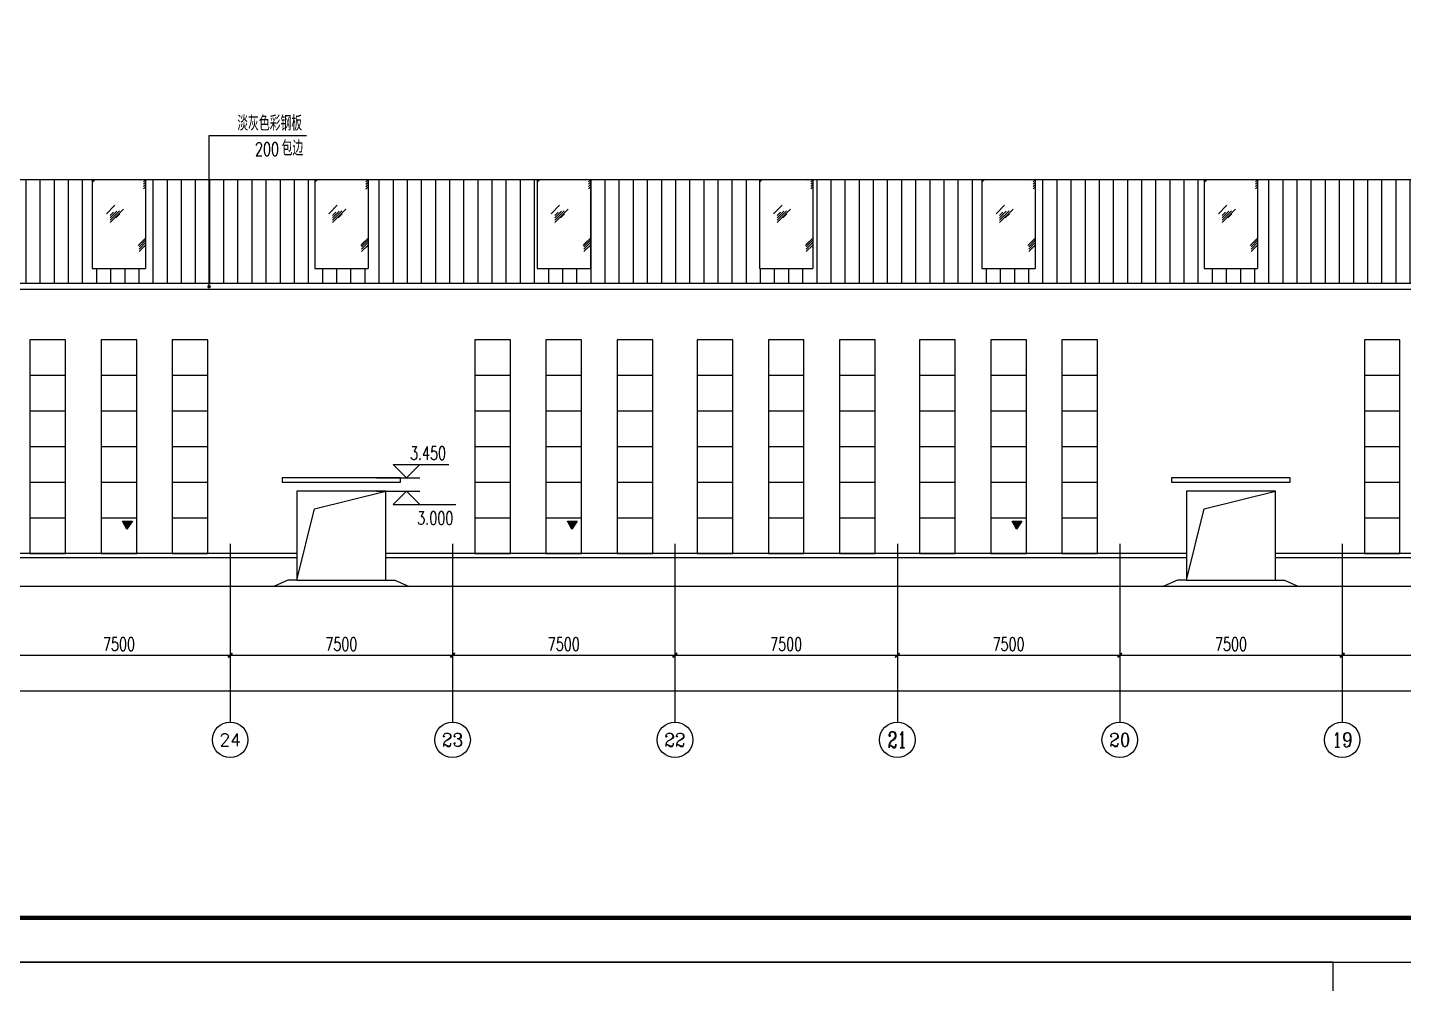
# Model space of a CAD drawing. Extents: x 962303 to 1579583, y -174742 to 224716.
# Drawn here: x 1379407 to 1425808, y -49454 to -17242 of the extents above; entities that cross this region are included whole.
import ezdxf
from ezdxf.enums import TextEntityAlignment as Align

# ---------------------------------------------------------------- set-up
doc = ezdxf.new("R2010")
doc.units = 0
doc.header["$LTSCALE"] = 1000
doc.header["$MEASUREMENT"] = 0
for name, color, linetype in [('AXIS', 3, 'Continuous'), ('AXIS_TEXT', 7, 'Continuous'), ('DIM_ELEV', 3, 'Continuous'), ('DIM_LEAD', 3, 'Continuous'), ('PUB_TEXT', 7, 'Continuous'), ('PUB_TITLE', 4, 'Continuous')]:
    doc.layers.add(name, color=color, linetype=linetype)
doc.styles.add('_TCH_AXIS', font='COMPLEX', dxfattribs={"bigfont": 'GBCBIG'})
doc.styles.add('_TCH_DIM', font='SIMPLEX', dxfattribs={"bigfont": 'GBCBIG'})
doc.styles.add('_TCH_DIM_T3', font='SIMPLEX', dxfattribs={"width": 0.705882, "bigfont": 'GBCBIG'})
doc.styles.add('COMPLEX', font='COMPLEX')
doc.dimstyles.new('_TCH_ARCH&&150', dxfattribs={"dimtxt": 446.25, "dimasz": 150, "dimexe": 375, "dimexo": 450, "dimgap": 150, "dimtad": 1, "dimdec": 0, "dimzin": 0, "dimdsep": 46, "dimtxsty": '_TCH_DIM_T3', "dimblk": 'ARCHTICK', "dimcen": 0.09, "dimclrt": 7, "dimazin": 2, "dimtfac": 1, "dimtdec": 0, "dimtix": 1, "dimtmove": 2, "dimatfit": 3, "dimfxl": 0, "dimtolj": 1, "dimtzin": 0, "dimarcsym": 0})

# ---------------------------------------------------------------- blocks, each defined once
blk = doc.blocks.new('_ArchTick')
at = {"color": 0, "linetype": 'ByBlock', "const_width": 0.4}
blk.add_lwpolyline([(-0.5, -0.5), (0.5, 0.5)], dxfattribs=at)
blk = doc.blocks.new('*D821')
at = {"layer": 'AXIS', "color": 0, "lineweight": -2}
for p, q in [((1423740, -35095), (1423740, -38770)), ((1431240, -35095), (1431240, -38770)), ((1423740, -38395), (1431240, -38395))]:
    blk.add_line(p, q, dxfattribs=at)
at = {"layer": 'Defpoints', "color": 0}
for p in [(1423740, -34645), (1431240, -34645), (1431240, -38395)]:
    blk.add_point(p, dxfattribs=at)
at = {"layer": 'AXIS', "color": 0, "lineweight": -2, "xscale": 150, "yscale": 150, "zscale": 150, "rotation": 180}
blk.add_blockref('_ArchTick', (1423740, -38395), dxfattribs=at)
at = {"layer": 'AXIS', "color": 0, "lineweight": -2, "xscale": 150, "yscale": 150, "zscale": 150}
blk.add_blockref('_ArchTick', (1431240, -38395), dxfattribs=at)
at = {"layer": 'AXIS', "color": 7, "insert": (1427490, -38022), "char_height": 446.2, "attachment_point": 5, "style": '_TCH_DIM_T3'}
blk.add_mtext('\\A1;7500', dxfattribs=at)
blk = doc.blocks.new('*D822')
at = {"layer": 'AXIS', "color": 0, "lineweight": -2}
for p, q in [((1416240, -35095), (1416240, -38770)), ((1423740, -35095), (1423740, -38770)), ((1416240, -38395), (1423740, -38395))]:
    blk.add_line(p, q, dxfattribs=at)
at = {"layer": 'Defpoints', "color": 0}
for p in [(1416240, -34645), (1423740, -34645), (1423740, -38395)]:
    blk.add_point(p, dxfattribs=at)
at = {"layer": 'AXIS', "color": 0, "lineweight": -2, "xscale": 150, "yscale": 150, "zscale": 150, "rotation": 180}
blk.add_blockref('_ArchTick', (1416240, -38395), dxfattribs=at)
at = {"layer": 'AXIS', "color": 0, "lineweight": -2, "xscale": 150, "yscale": 150, "zscale": 150}
blk.add_blockref('_ArchTick', (1423740, -38395), dxfattribs=at)
at = {"layer": 'AXIS', "color": 7, "insert": (1419990, -38022), "char_height": 446.2, "attachment_point": 5, "style": '_TCH_DIM_T3'}
blk.add_mtext('\\A1;7500', dxfattribs=at)
blk = doc.blocks.new('*D823')
at = {"layer": 'AXIS', "color": 0, "lineweight": -2}
for p, q in [((1408740, -35095), (1408740, -38770)), ((1416240, -35095), (1416240, -38770)), ((1408740, -38395), (1416240, -38395))]:
    blk.add_line(p, q, dxfattribs=at)
at = {"layer": 'Defpoints', "color": 0}
for p in [(1408740, -34645), (1416240, -34645), (1416240, -38395)]:
    blk.add_point(p, dxfattribs=at)
at = {"layer": 'AXIS', "color": 0, "lineweight": -2, "xscale": 150, "yscale": 150, "zscale": 150, "rotation": 180}
blk.add_blockref('_ArchTick', (1408740, -38395), dxfattribs=at)
at = {"layer": 'AXIS', "color": 0, "lineweight": -2, "xscale": 150, "yscale": 150, "zscale": 150}
blk.add_blockref('_ArchTick', (1416240, -38395), dxfattribs=at)
at = {"layer": 'AXIS', "color": 7, "insert": (1412490, -38022), "char_height": 446.2, "attachment_point": 5, "style": '_TCH_DIM_T3'}
blk.add_mtext('\\A1;7500', dxfattribs=at)
blk = doc.blocks.new('*D824')
at = {"layer": 'AXIS', "color": 0, "lineweight": -2}
for p, q in [((1401240, -35095), (1401240, -38770)), ((1408740, -35095), (1408740, -38770)), ((1401240, -38395), (1408740, -38395))]:
    blk.add_line(p, q, dxfattribs=at)
at = {"layer": 'Defpoints', "color": 0}
for p in [(1401240, -34645), (1408740, -34645), (1408740, -38395)]:
    blk.add_point(p, dxfattribs=at)
at = {"layer": 'AXIS', "color": 0, "lineweight": -2, "xscale": 150, "yscale": 150, "zscale": 150, "rotation": 180}
blk.add_blockref('_ArchTick', (1401240, -38395), dxfattribs=at)
at = {"layer": 'AXIS', "color": 0, "lineweight": -2, "xscale": 150, "yscale": 150, "zscale": 150}
blk.add_blockref('_ArchTick', (1408740, -38395), dxfattribs=at)
at = {"layer": 'AXIS', "color": 7, "insert": (1404990, -38022), "char_height": 446.2, "attachment_point": 5, "style": '_TCH_DIM_T3'}
blk.add_mtext('\\A1;7500', dxfattribs=at)
blk = doc.blocks.new('*D825')
at = {"layer": 'AXIS', "color": 0, "lineweight": -2}
for p, q in [((1393740, -35095), (1393740, -38770)), ((1401240, -35095), (1401240, -38770)), ((1393740, -38395), (1401240, -38395))]:
    blk.add_line(p, q, dxfattribs=at)
at = {"layer": 'Defpoints', "color": 0}
for p in [(1393740, -34645), (1401240, -34645), (1401240, -38395)]:
    blk.add_point(p, dxfattribs=at)
at = {"layer": 'AXIS', "color": 0, "lineweight": -2, "xscale": 150, "yscale": 150, "zscale": 150, "rotation": 180}
blk.add_blockref('_ArchTick', (1393740, -38395), dxfattribs=at)
at = {"layer": 'AXIS', "color": 0, "lineweight": -2, "xscale": 150, "yscale": 150, "zscale": 150}
blk.add_blockref('_ArchTick', (1401240, -38395), dxfattribs=at)
at = {"layer": 'AXIS', "color": 7, "insert": (1397490, -38022), "char_height": 446.2, "attachment_point": 5, "style": '_TCH_DIM_T3'}
blk.add_mtext('\\A1;7500', dxfattribs=at)
blk = doc.blocks.new('*D826')
at = {"layer": 'AXIS', "color": 0, "lineweight": -2}
for p, q in [((1386240, -35095), (1386240, -38770)), ((1393740, -35095), (1393740, -38770)), ((1386240, -38395), (1393740, -38395))]:
    blk.add_line(p, q, dxfattribs=at)
at = {"layer": 'Defpoints', "color": 0}
for p in [(1386240, -34645), (1393740, -34645), (1393740, -38395)]:
    blk.add_point(p, dxfattribs=at)
at = {"layer": 'AXIS', "color": 0, "lineweight": -2, "xscale": 150, "yscale": 150, "zscale": 150, "rotation": 180}
blk.add_blockref('_ArchTick', (1386240, -38395), dxfattribs=at)
at = {"layer": 'AXIS', "color": 0, "lineweight": -2, "xscale": 150, "yscale": 150, "zscale": 150}
blk.add_blockref('_ArchTick', (1393740, -38395), dxfattribs=at)
at = {"layer": 'AXIS', "color": 7, "insert": (1389990, -38022), "char_height": 446.2, "attachment_point": 5, "style": '_TCH_DIM_T3'}
blk.add_mtext('\\A1;7500', dxfattribs=at)
blk = doc.blocks.new('*D827')
at = {"layer": 'AXIS', "color": 0, "lineweight": -2}
for p, q in [((1378740, -35095), (1378740, -38770)), ((1386240, -35095), (1386240, -38770)), ((1378740, -38395), (1386240, -38395))]:
    blk.add_line(p, q, dxfattribs=at)
at = {"layer": 'Defpoints', "color": 0}
for p in [(1378740, -34645), (1386240, -34645), (1386240, -38395)]:
    blk.add_point(p, dxfattribs=at)
at = {"layer": 'AXIS', "color": 0, "lineweight": -2, "xscale": 150, "yscale": 150, "zscale": 150, "rotation": 180}
blk.add_blockref('_ArchTick', (1378740, -38395), dxfattribs=at)
at = {"layer": 'AXIS', "color": 0, "lineweight": -2, "xscale": 150, "yscale": 150, "zscale": 150}
blk.add_blockref('_ArchTick', (1386240, -38395), dxfattribs=at)
at = {"layer": 'AXIS', "color": 7, "insert": (1382490, -38022), "char_height": 446.2, "attachment_point": 5, "style": '_TCH_DIM_T3'}
blk.add_mtext('\\A1;7500', dxfattribs=at)
blk = doc.blocks.new('*D832')
at = {"layer": 'AXIS', "color": 0, "lineweight": -2}
for p, q in [((1348740, -35095), (1348740, -39970)), ((1558740, -35095), (1558740, -39970)), ((1348740, -39595), (1558740, -39595))]:
    blk.add_line(p, q, dxfattribs=at)
at = {"layer": 'Defpoints', "color": 0}
for p in [(1348740, -34645), (1558740, -34645), (1558740, -39595)]:
    blk.add_point(p, dxfattribs=at)
at = {"layer": 'AXIS', "color": 0, "lineweight": -2, "xscale": 150, "yscale": 150, "zscale": 150, "rotation": 180}
blk.add_blockref('_ArchTick', (1348740, -39595), dxfattribs=at)
at = {"layer": 'AXIS', "color": 0, "lineweight": -2, "xscale": 150, "yscale": 150, "zscale": 150}
blk.add_blockref('_ArchTick', (1558740, -39595), dxfattribs=at)
at = {"layer": 'AXIS', "color": 7, "insert": (1453740, -39222), "char_height": 446.2, "attachment_point": 5, "style": '_TCH_DIM_T3'}
blk.add_mtext('\\A1;210000', dxfattribs=at)
blk = doc.blocks.new('_AXISO')
blk.add_circle((0, 0), 0.5)
at = {"layer": 'AXIS_TEXT', "style": 'COMPLEX', "width": 1.041667}
blk.add_attdef('A', text='', height=0.56, dxfattribs=at).set_placement((-0.25, -0.28), (0.25, -0.28), align=Align.FIT)

msp = doc.modelspace()

# ---------------------------------------------------------------- hatches: boundary and pattern name
h = msp.add_hatch()
h.set_pattern_fill('LINE', color=251, scale=500, angle=90, style=0)
h.set_pattern_definition([(90, (354946.84, 24657.04), (-476.25, 3e-14), [])])
h.paths.add_polyline_path([(1488390.2, -25861.4), (1558940.2, -25861.4), (1558940.2, -22361.4), (1548390.2, -22361.4), (1548390.2, -25361.4), (1546590.2, -25361.4), (1546590.2, -22361.4), (1540890.2, -22361.4), (1540890.2, -25361.4), (1539090.2, -25361.4), (1539090.2, -22361.4), (1533390.2, -22361.4), (1533390.2, -25361.4), (1531590.2, -25361.4), (1531590.2, -22361.4), (1525890.2, -22361.4), (1525890.2, -25361.4), (1524090.2, -25361.4), (1524090.2, -22361.4), (1518390.2, -22361.4), (1518390.2, -25361.4), (1516590.2, -25361.4), (1516590.2, -22361.4), (1510890.2, -22361.4), (1510890.2, -25361.4), (1509090.2, -25361.4), (1509090.2, -22361.4), (1503390.2, -22361.4), (1503390.2, -25361.4), (1501590.2, -25361.4), (1501590.2, -22361.4), (1495890.2, -22361.4), (1495890.2, -25361.4), (1494090.2, -25361.4), (1494090.2, -22361.4), (1488390.2, -22361.4), (1488390.2, -25361.4), (1486590.2, -25361.4), (1486590.2, -22361.4), (1480890.2, -22361.4), (1480890.2, -25361.4), (1479090.2, -25361.4), (1479090.2, -22361.4), (1473390.2, -22361.4), (1473390.2, -25361.4), (1471590.2, -25361.4), (1471590.2, -22361.4), (1465890.2, -22361.4), (1465890.2, -25361.4), (1464090.2, -25361.4), (1464090.2, -22361.4), (1458390.2, -22361.4), (1458390.2, -25361.4), (1456590.2, -25361.4), (1456590.2, -22361.4), (1450890.2, -22361.4), (1450890.2, -25361.4), (1449090.2, -25361.4), (1449090.2, -22361.4), (1443390.2, -22361.4), (1443390.2, -25361.4), (1441590.2, -25361.4), (1441590.2, -22361.4), (1435890.2, -22361.4), (1435890.2, -25361.4), (1434090.2, -25361.4), (1434090.2, -22361.4), (1428390.2, -22361.4), (1428390.2, -25361.4), (1426590.2, -25361.4), (1426590.2, -22361.4), (1420890.2, -22361.4), (1420890.2, -25361.4), (1419090.2, -25361.4), (1419090.2, -22361.4), (1413390.2, -22361.4), (1413390.2, -25361.4), (1411590.2, -25361.4), (1411590.2, -22361.4), (1405890.2, -22361.4), (1405890.2, -25361.4), (1404090.2, -25361.4), (1404090.2, -22361.4), (1398390.2, -22361.4), (1398390.2, -25361.4), (1396590.2, -25361.4), (1396590.2, -22361.4), (1390890.2, -22361.4), (1390890.2, -25361.4), (1389090.2, -25361.4), (1389090.2, -22361.4), (1383390.2, -22361.4), (1383390.2, -25361.4), (1381590.2, -25361.4), (1381590.2, -22361.4), (1375890.2, -22361.4), (1375890.2, -25361.4), (1374090.2, -25361.4), (1374090.2, -22361.4), (1368390.2, -22361.4), (1368390.2, -25361.4), (1366590.2, -25361.4), (1366590.2, -22361.4), (1360890.2, -22361.4), (1360890.2, -25361.4), (1359090.2, -25361.4), (1359090.2, -22361.4), (1353390.2, -22361.4), (1353390.2, -25361.4), (1351590.2, -25361.4), (1351590.2, -22361.4), (1348540.2, -22361.4), (1348540.2, -25861.4)])
h = msp.add_hatch()
h.set_pattern_fill('玻璃1', color=4, scale=200, style=0)
h.set_pattern_definition([(45, (770294.7, 24737), (-979.767, 979.767), [448, -1152]), (45, (770486.7, 24817), (-979.767, 979.767), [192, -1408]), (45, (770294.7, 24817), (-979.767, 979.767), [320, -1280]), (45, (770390.7, 24737), (1074.8023, -1074.8023), [400, -1200]), (45, (770294.7, 24657), (-979.767, 979.767), [640, -960]), (45, (770294.7, 24897), (-979.767, 979.767), [160, -1440])])
h.paths.add_polyline_path([(1383390.2, -22361.4), (1381590.2, -22361.4), (1381590.2, -25361.4), (1383390.2, -25361.4)])
h = msp.add_hatch()
h.set_pattern_fill('玻璃1', color=4, scale=200, style=0)
h.set_pattern_definition([(45, (777794.7, 24737), (-979.767, 979.767), [448, -1152]), (45, (777986.7, 24817), (-979.767, 979.767), [192, -1408]), (45, (777794.7, 24817), (-979.767, 979.767), [320, -1280]), (45, (777890.7, 24737), (1074.8023, -1074.8023), [400, -1200]), (45, (777794.7, 24657), (-979.767, 979.767), [640, -960]), (45, (777794.7, 24897), (-979.767, 979.767), [160, -1440])])
h.paths.add_polyline_path([(1390890.2, -22361.4), (1389090.2, -22361.4), (1389090.2, -25361.4), (1390890.2, -25361.4)])
h = msp.add_hatch()
h.set_pattern_fill('玻璃1', color=4, scale=200, style=0)
h.set_pattern_definition([(45, (785294.7, 24737), (-979.767, 979.767), [448, -1152]), (45, (785486.7, 24817), (-979.767, 979.767), [192, -1408]), (45, (785294.7, 24817), (-979.767, 979.767), [320, -1280]), (45, (785390.7, 24737), (1074.8023, -1074.8023), [400, -1200]), (45, (785294.7, 24657), (-979.767, 979.767), [640, -960]), (45, (785294.7, 24897), (-979.767, 979.767), [160, -1440])])
h.paths.add_polyline_path([(1398390.2, -22361.4), (1396590.2, -22361.4), (1396590.2, -25361.4), (1398390.2, -25361.4)])
h = msp.add_hatch()
h.set_pattern_fill('玻璃1', color=4, scale=200, style=0)
h.set_pattern_definition([(45, (792794.7, 24737), (-979.767, 979.767), [448, -1152]), (45, (792986.7, 24817), (-979.767, 979.767), [192, -1408]), (45, (792794.7, 24817), (-979.767, 979.767), [320, -1280]), (45, (792890.7, 24737), (1074.8023, -1074.8023), [400, -1200]), (45, (792794.7, 24657), (-979.767, 979.767), [640, -960]), (45, (792794.7, 24897), (-979.767, 979.767), [160, -1440])])
h.paths.add_polyline_path([(1405890.2, -22361.4), (1404090.2, -22361.4), (1404090.2, -25361.4), (1405890.2, -25361.4)])
h = msp.add_hatch()
h.set_pattern_fill('玻璃1', color=4, scale=200, style=0)
h.set_pattern_definition([(45, (800294.7, 24737), (-979.767, 979.767), [448, -1152]), (45, (800486.7, 24817), (-979.767, 979.767), [192, -1408]), (45, (800294.7, 24817), (-979.767, 979.767), [320, -1280]), (45, (800390.7, 24737), (1074.8023, -1074.8023), [400, -1200]), (45, (800294.7, 24657), (-979.767, 979.767), [640, -960]), (45, (800294.7, 24897), (-979.767, 979.767), [160, -1440])])
h.paths.add_polyline_path([(1413390.2, -22361.4), (1411590.2, -22361.4), (1411590.2, -25361.4), (1413390.2, -25361.4)])
h = msp.add_hatch()
h.set_pattern_fill('玻璃1', color=4, scale=200, style=0)
h.set_pattern_definition([(45, (807794.7, 24737), (-979.767, 979.767), [448, -1152]), (45, (807986.7, 24817), (-979.767, 979.767), [192, -1408]), (45, (807794.7, 24817), (-979.767, 979.767), [320, -1280]), (45, (807890.7, 24737), (1074.8023, -1074.8023), [400, -1200]), (45, (807794.7, 24657), (-979.767, 979.767), [640, -960]), (45, (807794.7, 24897), (-979.767, 979.767), [160, -1440])])
h.paths.add_polyline_path([(1420890.2, -22361.4), (1419090.2, -22361.4), (1419090.2, -25361.4), (1420890.2, -25361.4)])
h = msp.add_hatch()
h.set_pattern_fill('ANSI31', color=1, scale=20, style=0)
h.set_pattern_definition([(45, (888127.216, 352230.543), (-22.4506403, 22.4506403), [])])
h.paths.add_polyline_path([(1382942.7, -33879.6), (1382611.3, -33879.6), (1382761.4, -34147.9)])
h = msp.add_hatch()
h.set_pattern_fill('ANSI31', color=1, scale=20, style=0)
h.set_pattern_definition([(45, (903127.216, 352230.543), (-22.4506403, 22.4506403), [])])
h.paths.add_polyline_path([(1397942.7, -33879.6), (1397611.3, -33879.6), (1397761.4, -34147.9)])
h = msp.add_hatch()
h.set_pattern_fill('ANSI31', color=1, scale=20, style=0)
h.set_pattern_definition([(45, (918127.216, 352230.543), (-22.4506403, 22.4506403), [])])
h.paths.add_polyline_path([(1412942.7, -33879.6), (1412611.3, -33879.6), (1412761.4, -34147.9)])

# ---------------------------------------------------------------- linework, layer by layer
for p, q in [((1348540.2, -22361.4), (1558940.2, -22361.4)), ((1381590.2, -22361.4), (1381590.2, -25361.4)), ((1383390.2, -22361.4), (1383390.2, -25361.4)), ((1389090.2, -22361.4), (1389090.2, -25361.4)), ((1390890.2, -22361.4), (1390890.2, -25361.4)), ((1396590.2, -22361.4), (1396590.2, -25361.4)), ((1398390.2, -22361.4), (1398390.2, -25361.4)), ((1404090.2, -22361.4), (1404090.2, -25361.4)), ((1405890.2, -22361.4), (1405890.2, -25361.4)), ((1411590.2, -22361.4), (1411590.2, -25361.4)), ((1413390.2, -22361.4), (1413390.2, -25361.4)), ((1419090.2, -22361.4), (1419090.2, -25361.4)), ((1420890.2, -22361.4), (1420890.2, -25361.4)), ((1381590.2, -25361.4), (1383390.2, -25361.4)), ((1389090.2, -25361.4), (1390890.2, -25361.4)), ((1396590.2, -25361.4), (1398390.2, -25361.4)), ((1404090.2, -25361.4), (1405890.2, -25361.4)), ((1411590.2, -25361.4), (1413390.2, -25361.4)), ((1419090.2, -25361.4), (1420890.2, -25361.4)), ((1348540.2, -25861.4), (1488390.2, -25861.4)), ((1348740.2, -26061.4), (1558740.2, -26061.4)), ((1389081.8, -33463.9), (1391490.2, -32861.4)), ((1419081.8, -33463.9), (1421490.2, -32861.4)), ((1388490.2, -35861.4), (1389081.8, -33463.9)), ((1418490.2, -35861.4), (1419081.8, -33463.9)), ((1388490.2, -34961.4), (1361490.2, -34961.4)), ((1388490.2, -35111.4), (1361490.2, -35111.4)), ((1418490.2, -34961.4), (1391490.2, -34961.4)), ((1418490.2, -35111.4), (1391490.2, -35111.4)), ((1448490.2, -34961.4), (1421490.2, -34961.4)), ((1448490.2, -35111.4), (1421490.2, -35111.4)), ((1341633.2, -36061.4), (1564786.8, -36061.4)), ((1388190.2, -35861.4), (1387731.4, -36061.4)), ((1388490.2, -35861.4), (1388190.2, -35861.4)), ((1391490.2, -35861.4), (1391790.2, -35861.4)), ((1391790.2, -35861.4), (1392249.1, -36061.4)), ((1418190.2, -35861.4), (1417731.4, -36061.4)), ((1418490.2, -35861.4), (1418190.2, -35861.4)), ((1421490.2, -35861.4), (1421790.2, -35861.4)), ((1421790.2, -35861.4), (1422249.1, -36061.4))]:
    msp.add_line(p, q)
at = {"color": 4}
for p, q in [((1380690.2, -27761.4), (1379490.2, -27761.4)), ((1379490.2, -27761.4), (1379490.2, -34961.4)), ((1380690.2, -34961.4), (1380690.2, -27761.4)), ((1383090.2, -27761.4), (1381890.2, -27761.4)), ((1381890.2, -27761.4), (1381890.2, -34961.4)), ((1383090.2, -34961.4), (1383090.2, -27761.4)), ((1385490.2, -27761.4), (1384290.2, -27761.4)), ((1384290.2, -27761.4), (1384290.2, -34961.4)), ((1385490.2, -34961.4), (1385490.2, -27761.4)), ((1395690.2, -27761.4), (1394490.2, -27761.4)), ((1394490.2, -27761.4), (1394490.2, -34961.4)), ((1395690.2, -34961.4), (1395690.2, -27761.4)), ((1398090.2, -27761.4), (1396890.2, -27761.4)), ((1396890.2, -27761.4), (1396890.2, -34961.4)), ((1398090.2, -34961.4), (1398090.2, -27761.4)), ((1400490.2, -27761.4), (1399290.2, -27761.4)), ((1399290.2, -27761.4), (1399290.2, -34961.4)), ((1400490.2, -34961.4), (1400490.2, -27761.4)), ((1403190.2, -27761.4), (1401990.2, -27761.4)), ((1401990.2, -27761.4), (1401990.2, -34961.4)), ((1403190.2, -34961.4), (1403190.2, -27761.4)), ((1405590.2, -27761.4), (1404390.2, -27761.4)), ((1404390.2, -27761.4), (1404390.2, -34961.4)), ((1405590.2, -34961.4), (1405590.2, -27761.4)), ((1407990.2, -27761.4), (1406790.2, -27761.4)), ((1406790.2, -27761.4), (1406790.2, -34961.4)), ((1407990.2, -34961.4), (1407990.2, -27761.4)), ((1410690.2, -27761.4), (1409490.2, -27761.4)), ((1409490.2, -27761.4), (1409490.2, -34961.4)), ((1410690.2, -34961.4), (1410690.2, -27761.4)), ((1413090.2, -27761.4), (1411890.2, -27761.4)), ((1411890.2, -27761.4), (1411890.2, -34961.4)), ((1413090.2, -34961.4), (1413090.2, -27761.4)), ((1415490.2, -27761.4), (1414290.2, -27761.4)), ((1414290.2, -27761.4), (1414290.2, -34961.4)), ((1415490.2, -34961.4), (1415490.2, -27761.4)), ((1425690.2, -27761.4), (1424490.2, -27761.4)), ((1424490.2, -27761.4), (1424490.2, -34961.4)), ((1425690.2, -34961.4), (1425690.2, -27761.4)), ((1379490.2, -28961.4), (1380690.2, -28961.4)), ((1381890.2, -28961.4), (1383090.2, -28961.4)), ((1384290.2, -28961.4), (1385490.2, -28961.4)), ((1394490.2, -28961.4), (1395690.2, -28961.4)), ((1396890.2, -28961.4), (1398090.2, -28961.4)), ((1399290.2, -28961.4), (1400490.2, -28961.4)), ((1401990.2, -28961.4), (1403190.2, -28961.4)), ((1404390.2, -28961.4), (1405590.2, -28961.4)), ((1406790.2, -28961.4), (1407990.2, -28961.4)), ((1409490.2, -28961.4), (1410690.2, -28961.4)), ((1411890.2, -28961.4), (1413090.2, -28961.4)), ((1414290.2, -28961.4), (1415490.2, -28961.4)), ((1424490.2, -28961.4), (1425690.2, -28961.4)), ((1379490.2, -30161.4), (1380690.2, -30161.4)), ((1381890.2, -30161.4), (1383090.2, -30161.4)), ((1384290.2, -30161.4), (1385490.2, -30161.4)), ((1394490.2, -30161.4), (1395690.2, -30161.4)), ((1396890.2, -30161.4), (1398090.2, -30161.4)), ((1399290.2, -30161.4), (1400490.2, -30161.4)), ((1401990.2, -30161.4), (1403190.2, -30161.4)), ((1404390.2, -30161.4), (1405590.2, -30161.4)), ((1406790.2, -30161.4), (1407990.2, -30161.4)), ((1409490.2, -30161.4), (1410690.2, -30161.4)), ((1411890.2, -30161.4), (1413090.2, -30161.4)), ((1414290.2, -30161.4), (1415490.2, -30161.4)), ((1424490.2, -30161.4), (1425690.2, -30161.4)), ((1379490.2, -31361.4), (1380690.2, -31361.4)), ((1381890.2, -31361.4), (1383090.2, -31361.4)), ((1384290.2, -31361.4), (1385490.2, -31361.4)), ((1394490.2, -31361.4), (1395690.2, -31361.4)), ((1396890.2, -31361.4), (1398090.2, -31361.4)), ((1399290.2, -31361.4), (1400490.2, -31361.4)), ((1401990.2, -31361.4), (1403190.2, -31361.4)), ((1404390.2, -31361.4), (1405590.2, -31361.4)), ((1406790.2, -31361.4), (1407990.2, -31361.4)), ((1409490.2, -31361.4), (1410690.2, -31361.4)), ((1411890.2, -31361.4), (1413090.2, -31361.4)), ((1414290.2, -31361.4), (1415490.2, -31361.4)), ((1424490.2, -31361.4), (1425690.2, -31361.4)), ((1379490.2, -32561.4), (1380690.2, -32561.4)), ((1381890.2, -32561.4), (1383090.2, -32561.4)), ((1384290.2, -32561.4), (1385490.2, -32561.4)), ((1394490.2, -32561.4), (1395690.2, -32561.4)), ((1396890.2, -32561.4), (1398090.2, -32561.4)), ((1399290.2, -32561.4), (1400490.2, -32561.4)), ((1401990.2, -32561.4), (1403190.2, -32561.4)), ((1404390.2, -32561.4), (1405590.2, -32561.4)), ((1406790.2, -32561.4), (1407990.2, -32561.4)), ((1409490.2, -32561.4), (1410690.2, -32561.4)), ((1411890.2, -32561.4), (1413090.2, -32561.4)), ((1414290.2, -32561.4), (1415490.2, -32561.4)), ((1424490.2, -32561.4), (1425690.2, -32561.4)), ((1379490.2, -33761.4), (1380690.2, -33761.4)), ((1381890.2, -33761.4), (1383090.2, -33761.4)), ((1384290.2, -33761.4), (1385490.2, -33761.4)), ((1394490.2, -33761.4), (1395690.2, -33761.4)), ((1396890.2, -33761.4), (1398090.2, -33761.4)), ((1399290.2, -33761.4), (1400490.2, -33761.4)), ((1401990.2, -33761.4), (1403190.2, -33761.4)), ((1404390.2, -33761.4), (1405590.2, -33761.4)), ((1406790.2, -33761.4), (1407990.2, -33761.4)), ((1409490.2, -33761.4), (1410690.2, -33761.4)), ((1411890.2, -33761.4), (1413090.2, -33761.4)), ((1414290.2, -33761.4), (1415490.2, -33761.4)), ((1424490.2, -33761.4), (1425690.2, -33761.4)), ((1379490.2, -34961.4), (1380690.2, -34961.4)), ((1381890.2, -34961.4), (1383090.2, -34961.4)), ((1384290.2, -34961.4), (1385490.2, -34961.4)), ((1394490.2, -34961.4), (1395690.2, -34961.4)), ((1396890.2, -34961.4), (1398090.2, -34961.4)), ((1399290.2, -34961.4), (1400490.2, -34961.4)), ((1401990.2, -34961.4), (1403190.2, -34961.4)), ((1404390.2, -34961.4), (1405590.2, -34961.4)), ((1406790.2, -34961.4), (1407990.2, -34961.4)), ((1409490.2, -34961.4), (1410690.2, -34961.4)), ((1411890.2, -34961.4), (1413090.2, -34961.4)), ((1414290.2, -34961.4), (1415490.2, -34961.4)), ((1424490.2, -34961.4), (1425690.2, -34961.4))]:
    msp.add_line(p, q, dxfattribs=at)
at = {"color": 1}
for p, q in [((1382611.3, -33879.6), (1382942.7, -33879.6)), ((1382761.4, -34147.9), (1382611.3, -33879.6)), ((1382942.7, -33879.6), (1382761.4, -34147.9)), ((1397611.3, -33879.6), (1397942.7, -33879.6)), ((1397761.4, -34147.9), (1397611.3, -33879.6)), ((1397942.7, -33879.6), (1397761.4, -34147.9)), ((1412611.3, -33879.6), (1412942.7, -33879.6)), ((1412761.4, -34147.9), (1412611.3, -33879.6)), ((1412942.7, -33879.6), (1412761.4, -34147.9))]:
    msp.add_line(p, q, dxfattribs=at)
at = {"color": 4}
for points in [[(1381890.2, -34961.4), (1383090.2, -34961.4), (1383090.2, -27761.4), (1381890.2, -27761.4)], [(1384290.2, -34961.4), (1385490.2, -34961.4), (1385490.2, -27761.4), (1384290.2, -27761.4)], [(1396890.2, -34961.4), (1398090.2, -34961.4), (1398090.2, -27761.4), (1396890.2, -27761.4)], [(1399290.2, -34961.4), (1400490.2, -34961.4), (1400490.2, -27761.4), (1399290.2, -27761.4)], [(1404390.2, -34961.4), (1405590.2, -34961.4), (1405590.2, -27761.4), (1404390.2, -27761.4)], [(1406790.2, -34961.4), (1407990.2, -34961.4), (1407990.2, -27761.4), (1406790.2, -27761.4)], [(1411890.2, -34961.4), (1413090.2, -34961.4), (1413090.2, -27761.4), (1411890.2, -27761.4)], [(1414290.2, -34961.4), (1415490.2, -34961.4), (1415490.2, -27761.4), (1414290.2, -27761.4)]]:
    msp.add_lwpolyline(points, close=True, dxfattribs=at)
for points in [[(1387990.2, -32561.4), (1391990.2, -32561.4), (1391990.2, -32411.4), (1387990.2, -32411.4)], [(1417990.2, -32561.4), (1421990.2, -32561.4), (1421990.2, -32411.4), (1417990.2, -32411.4)], [(1388490.2, -35861.4), (1391490.2, -35861.4), (1391490.2, -32861.4), (1388490.2, -32861.4)], [(1418490.2, -35861.4), (1421490.2, -35861.4), (1421490.2, -32861.4), (1418490.2, -32861.4)]]:
    msp.add_lwpolyline(points, close=True)
at = {"layer": 'AXIS'}
for p, q in [((1386240.2, -34645.1), (1386240.2, -40645.1)), ((1393740.2, -34645.1), (1393740.2, -40645.1)), ((1401240.2, -34645.1), (1401240.2, -40645.1)), ((1408740.2, -34645.1), (1408740.2, -40645.1)), ((1416240.2, -34645.1), (1416240.2, -40645.1)), ((1423740.2, -34645.1), (1423740.2, -40645.1))]:
    msp.add_line(p, q, dxfattribs=at)
at = {"layer": 'DIM_ELEV'}
for p, q in [((1392185.5, -32411.4), (1391735.5, -31961.4)), ((1391735.5, -31961.4), (1393610.1, -31961.4)), ((1392185.5, -32411.4), (1392635.5, -31961.4)), ((1391179.6, -32411.4), (1392635.5, -32411.4)), ((1391179.6, -32861.4), (1392635.5, -32861.4)), ((1392185.5, -32861.4), (1391735.5, -33311.4)), ((1392185.5, -32861.4), (1392635.5, -33311.4)), ((1391735.5, -33311.4), (1393854.7, -33311.4))]:
    msp.add_line(p, q, dxfattribs=at)
at = {"layer": 'DIM_LEAD'}
for p, q in [((1385529.9, -25973.5), (1385529.9, -20877.4)), ((1385529.9, -20877.4), (1388810.1, -20877.4))]:
    msp.add_line(p, q, dxfattribs=at)
at = {"layer": 'DIM_LEAD', "const_width": 60}
msp.add_lwpolyline([(1385529.9, -26003.5, 1), (1385529.9, -25943.5, 1)], format="xyb", close=True, dxfattribs=at)
at = {"layer": 'PUB_TITLE'}
for points in [[(1334333.3, -48741.9), (1579583.3, -48741.9), (1579583.3, 14258.1), (1334333.3, 14258.1)], [(1334333.3, -111741.9), (1423433.3, -111741.9), (1423433.3, -48741.9), (1334333.3, -48741.9)]]:
    msp.add_lwpolyline(points, close=True, dxfattribs=at)
at = {"layer": 'PUB_TITLE', "const_width": 150}
msp.add_lwpolyline([(1338083.3, -47241.9), (1578083.3, -47241.9), (1578083.3, 12758.1), (1338083.3, 12758.1)], close=True, dxfattribs=at)

# ---------------------------------------------------------------- block references
at = {"layer": 'AXIS'}
ref = msp.add_blockref('_AXISO', (1386240.2, -41245.1), dxfattribs=dict(at, xscale=1200, yscale=1200, zscale=1200))
ref.add_attrib('A', '24', dxfattribs={"layer": 'AXIS_TEXT', "height": 432.18, "style": '_TCH_AXIS', "width": 0.972222}).set_placement((1385880.1, -41461.2), (1386600.4, -41461.2), align=Align.FIT)
ref = msp.add_blockref('_AXISO', (1393740.2, -41245.1), dxfattribs=dict(at, xscale=1200, yscale=1200, zscale=1200))
ref.add_attrib('A', '23', dxfattribs={"layer": 'AXIS_TEXT', "height": 441.41, "style": '_TCH_AXIS'}).set_placement((1393382.9, -41465.8), (1394097.6, -41465.8), align=Align.FIT)
ref = msp.add_blockref('_AXISO', (1401240.2, -41245.1), dxfattribs=dict(at, xscale=1200, yscale=1200, zscale=1200))
ref.add_attrib('A', '22', dxfattribs={"layer": 'AXIS_TEXT', "height": 441.41, "style": '_TCH_AXIS'}).set_placement((1400882.9, -41465.8), (1401597.6, -41465.8), align=Align.FIT)
ref = msp.add_blockref('_AXISO', (1408740.2, -41245.1), dxfattribs=dict(at, xscale=1200, yscale=1200, zscale=1200))
ref.add_attrib('A', '21', dxfattribs={"layer": 'AXIS_TEXT', "height": 540.28, "style": '_TCH_AXIS', "width": 0.862069}).set_placement((1408418.6, -41515.3), (1409061.8, -41515.3), align=Align.FIT)
ref = msp.add_blockref('_AXISO', (1416240.2, -41245.1), dxfattribs=dict(at, xscale=1200, yscale=1200, zscale=1200))
ref.add_attrib('A', '20', dxfattribs={"layer": 'AXIS_TEXT', "height": 441.41, "style": '_TCH_AXIS'}).set_placement((1415882.9, -41465.8), (1416597.6, -41465.8), align=Align.FIT)
ref = msp.add_blockref('_AXISO', (1423740.2, -41245.1), dxfattribs=dict(at, xscale=1200, yscale=1200, zscale=1200))
ref.add_attrib('A', '19', dxfattribs={"layer": 'AXIS_TEXT', "height": 492.67, "style": '_TCH_AXIS'}).set_placement((1423400.1, -41491.5), (1424080.4, -41491.5), align=Align.FIT)

# ---------------------------------------------------------------- texts
at = {"layer": 'PUB_TEXT', "style": '_TCH_DIM'}
for s, p in [('淡灰色彩钢板', (1386480, -20719.9)), ('包边', (1387976.8, -21559.9))]:
    msp.add_text(s, height=506.38, dxfattribs=at).set_placement(p)
at = {"layer": 'PUB_TEXT', "style": '_TCH_DIM', "width": 0.705882}
for s, p in [('200', (1387076.8, -21559.9)), ('3.450', (1392305.1, -31803.9)), ('3.000', (1392549.7, -33993.9))]:
    msp.add_text(s, height=446.25, dxfattribs=at).set_placement(p)

# ---------------------------------------------------------------- dimensions: what is measured, and where the dimension line sits
at = {"layer": 'AXIS'}
for p1, p2, distance, picture, middle in [((1348740.2, -34645.1), (1558740.2, -34645.1), -4950, '*D832', (1453740.2, -39222)), ((1378740.2, -34645.1), (1386240.2, -34645.1), -3750, '*D827', (1382490.2, -38022)), ((1386240.2, -34645.1), (1393740.2, -34645.1), -3750, '*D826', (1389990.2, -38022)), ((1393740.2, -34645.1), (1401240.2, -34645.1), -3750, '*D825', (1397490.2, -38022)), ((1401240.2, -34645.1), (1408740.2, -34645.1), -3750, '*D824', (1404990.2, -38022)), ((1408740.2, -34645.1), (1416240.2, -34645.1), -3750, '*D823', (1412490.2, -38022)), ((1416240.2, -34645.1), (1423740.2, -34645.1), -3750, '*D822', (1419990.2, -38022)), ((1423740.2, -34645.1), (1431240.2, -34645.1), -3750, '*D821', (1427490.2, -38022))]:
    dim = msp.add_aligned_dim(p1=p1, p2=p2, distance=distance, dimstyle='_TCH_ARCH&&150', dxfattribs=at)
    dim.commit()
    dim.dimension.update_dxf_attribs({"geometry": picture, "text_midpoint": middle})

doc.saveas('drawing.dxf')
